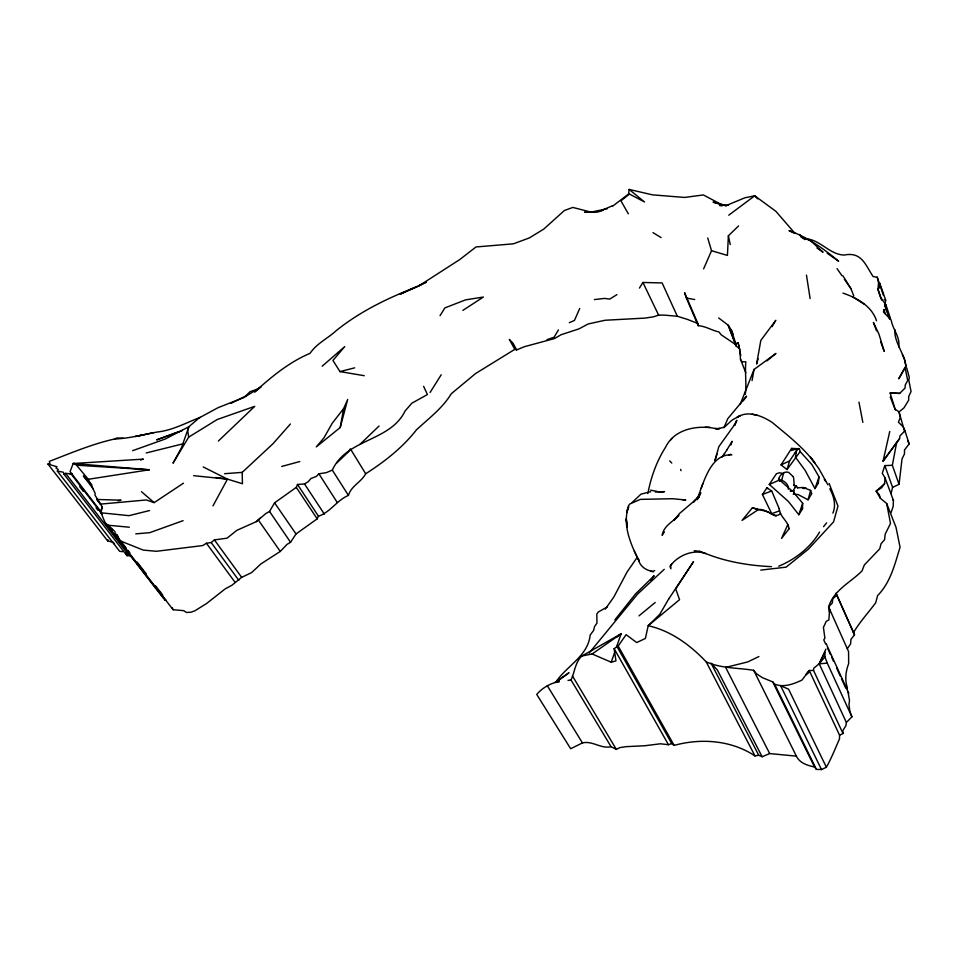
<?xml version="1.0" encoding="UTF-8"?>
<svg xmlns="http://www.w3.org/2000/svg" width="959" height="959" viewBox="0 0 959 959"><rect width="100%" height="100%" fill="white"/><g stroke="black" fill="none" stroke-linecap="round" stroke-linejoin="round"><path stroke-width="1.44" d="M738.418 347.817L736.164 346.043L728.217 325.221L718.675 317.956M781.933 473.255L779.439 472.763L776.442 473.734L769.286 484.439L788.406 501.485L798.823 514.743L802.539 508.797L802.671 503.259L794.028 492.962L793.812 490.744L790.444 490.756M839.581 735.193L842.997 733.527L813.52 670.413L809.24 670.533L839.581 735.193L839.497 738.909C835.277 748.416 831.453 758.257 826.382 767.248L821.491 769.562L816.409 769.382L814.527 767.008L772.75 681.885L762.393 677.677L756.531 673.793L753.69 670.305C737.807 667.764 721.48 668.507 706.256 661.938C690.408 645.179 671.072 630.842 648.2 625.712L645.395 638.454L636.716 642.554L626.107 634.678L618.183 646.042L614.144 648.656L615.954 660.895L611.243 662.213L592.099 653.966L581.861 656.004C574.992 662.489 574.909 671.899 571.001 679.955L611.063 746.677L616.349 749.411L619.802 747.624L626.107 746.653L644.939 745.73L660.439 743.788L668.471 744.723L671.732 743.597L674.141 745.407C700.969 737.962 731.441 740.216 754.997 755.932L758.725 755.236L762.129 756.735L769.693 753.57L796.39 756.148C799.734 763.196 807.49 765.45 814.527 767.008M842.997 733.527L842.889 730.578L845.922 725.591L846.377 722.475L851.904 716.829L827.293 663.172L824.896 656.891L825.052 652.216L819.214 663.76L813.783 668.171L813.52 670.413M794.256 485.877L793.644 477.81M738.562 225.94L728.384 235.794L727.425 255.418L711.53 250.719L707.718 238M891.067 493.477L892.589 487.352L899.051 484.343L892.349 465.307L884.821 465.606L882.28 473.302L885.061 477.894L884.618 483.624L876.154 491.104L880.362 498.26L886.679 503.523L890.515 523.434L885.169 534.211L884.582 539.725L881.045 543.753L879.739 548.836L864.359 564.935L862.045 570.893C850.417 582.628 833.839 589.869 828.612 606.939L829.703 609.552L828.852 619.898L826.19 621.408L823.433 627.39L824.896 638.262L823.745 639.869L825.579 643.885M745.311 394.353C746.737 383.336 744.783 372.703 745.826 361.759L741.93 361.795L740.516 359.397L739.821 350.095L738.106 342.747L735.781 343.634L731.417 330.172L728.217 325.221L736.164 346.043M804.541 238.623C820.125 239.067 828.972 254.495 844.184 255.07C861.769 251.378 865.509 265.223 873.146 276.588L877.233 277.211L878.576 282.797L879.823 283.325L879.523 287.52L877.953 289.342L880.65 297.458L885.876 304.734L890.396 318.184L889.652 318.772L884.737 305.106L885.876 304.734M778.516 479.872C779.211 475.4 783.707 470.857 788.61 472.331L793.105 476.575M878.576 282.797L877.953 289.342L881.633 300.083M892.349 465.307L896.653 442.555L899.542 438.671L899.962 435.842L904.984 430.843L903.294 426.959L898.427 422.188L900.273 417.609L899.003 411.819L895.035 409.169L890.264 397.002M885.193 303.727L885.66 300.179L879.823 283.325M819.01 477.162L818.315 483.072L814.97 488.622L805.164 470.413L795.407 457.119L796.186 452.768M612.369 206.389L628.613 193.97L629.14 189.438L652.504 194.845L684.642 197.446L703.355 194.941L721.036 204.327L726.454 205.813L713.076 202.157L721.036 204.327M889.844 319.347L886.488 309.661L883.886 309.613L883.467 312.035L891.199 320.054C892.577 329.225 900.489 337.256 898.691 346.894M894.831 329.548C894.004 342.459 904.457 353.392 905.967 366.23L898.715 378.805L905.02 367.513L907.705 380.471L905.236 385.038L905.056 388.071L899.674 393.406L890.12 393.01L895.37 409.925M847.205 688.874L847.384 687.639C844.567 679.871 845.802 671.156 848.655 663.568L848.571 651.581L828.612 606.939L832.304 603.007L832.844 598.62L836.979 595.251L835.888 593.249L854.505 634.774L850.993 639.329L850.585 643.909L847.336 648.656M796.198 452.756L796.677 450.167L799.303 448.788L800.369 451.845M788.286 489.222C789.197 484.906 785.097 481.826 781.669 480.111L779.979 481.07M752.084 380.591L754.038 369.479L775.927 353.451L766.948 360.872M340.217 427.522L343.622 408.618L347.685 399.459L340.217 427.522L316.302 446.894L323.938 437.879L332.222 423.255L343.622 408.618M118.137 500.79L121.05 500.202L96.871 499.447L102.265 506.748L101.007 512.801L105.178 522.799L115.224 535.733M899.542 438.671L883.059 461.183L889.76 431.442M647.84 493.525C651.017 477.019 656.639 461.231 665.678 447.026C674.668 428.517 698.416 424.645 716.589 428.781L715.438 428.553L719.694 428.541L717.104 428.937L724.536 427.091L732.005 420.138L740.348 415.535L736.896 417.537C747.648 409.793 762.717 416.002 772.582 422.739C787.411 435.122 803.043 447.218 814.754 462.753L810.487 457.251L818.83 468.603L827.917 484.81M697.181 499.375L702.851 483.576M797.409 487.831L803.366 487.46L810.619 490.409L808.053 499.807L798.104 494.556L793.692 494.245M782.16 478.373L783.791 472.667M758.113 358.798L756.615 364.024L760.823 340.397L775.795 320.306L772.079 326.635M781.669 480.111L781.921 479.248M799.303 448.788L791.631 448.392L781.058 464.911L787.027 469.55L789.593 460.931L795.131 452.744M716.924 454.158L714.934 460.728L718.83 446.678L734.702 424.513L734.402 425.041L736.836 420.306L734.81 425.412M730.974 444.928L732.089 441.26L727.006 449.747M832.891 513.149C836.32 505.129 833.803 496.139 829.811 488.826M802.671 503.259L798.823 514.743M809.24 670.533L808.449 672.906L805.716 674.8L809.24 670.533L801.952 680.087C793.608 684.007 783.947 687.771 774.644 684.187L772.75 681.885M114.529 544.065L113.294 542.374L107.636 540.852L107.983 539.785M218.376 441.02L254.722 406.352L217.202 419.527L188.683 437.136L173.028 463.185L181.467 447.757L188.863 426.755L199.184 417.896L218.161 407.635L242.651 397.997M149.496 510.548L129.033 515.666L101.007 512.801L100.503 511.938L102.265 506.748M611.243 662.213L614.995 651.401M616.409 647.337L621.096 633.815L581.861 656.004M701.221 488.215C706.112 474.621 714.035 453.499 731.825 454.914M891.091 512.574L893.177 506.376L893.428 500.502L885.061 477.894M814.97 488.622L819.046 476.887L811.889 464.588L800.381 451.869M698.943 496.618L698.488 497.841L700.753 492.698L698.883 496.33L693.657 501.965L699.531 495.072L697.337 498.201M130.472 555.381L127.008 555.693L64.001 474.237L63.402 472.248L57.324 471.037L58.175 469.43L55.982 468.016L57.001 466.757L47.95 464.06L107.636 540.852M754.038 369.479L740.252 404.195M723.961 427.762L727.737 418.723L746.534 396.151L743.189 400.874M105.178 522.799L114.888 531.574L115.272 533.947L117.274 534.822L119.599 540.624L143.275 550.106L156.485 551.281L202.709 545.563L206.413 543.262L211.172 542.53L214.396 539.905L227.055 538.179L236.813 530.351L256.425 521.6L265.691 513.628L269.551 511.459L274.586 502.816L296.283 487.388L297.506 484.451L304.506 483.947L308.043 481.85L311.004 478.481L316.302 476.443L318.891 473.806L326.348 472.631L332.317 470.126C346.726 438.263 389.989 441.955 405.106 410.979L411.819 403.224L427.414 394.545L423.626 386.345M703.606 268.88L711.53 250.719M579.716 308.462L574.453 320.45L569.334 322.68M787.83 524.525L781.561 538.407L789.017 528.829C788.202 520.821 779.679 516.817 779.199 508.749M825.867 649.183L819.214 663.76L846.377 722.475M779.523 481.022L779.811 479.884L778.648 478.505M119.599 540.624L173.111 609.72L183.756 610.667L186.454 612.465L191.009 612.226L194.953 610.751L206.533 603.547L225.137 588.922L231.922 585.242L241.668 577.342L251.582 572.631L260.884 563.94L280.268 551.449L286.957 544.436L290.565 542.303L295.995 533.959L317.177 518.855L318.46 516.218C330.268 512.334 336.825 500.286 348.441 495.395C351.15 485.865 361.363 482.101 365.691 473.758C384.607 461.663 402.708 447.505 416.398 429.884C428.865 418.292 442.219 408.534 451.341 393.681L475.532 373.578L514.791 349.364L516.685 349.891L524.441 346.678L554.554 338.539L561.075 334.727L578.996 328.865L588.167 323.962L605.093 320.258L644.784 318.112L653.355 316.866L658.605 315.115L664.443 315.127L677.342 316.266L687.555 319.443L697.864 323.483L698.212 325.688C705.62 326.156 711.71 330.399 718.854 331.898L721.324 334.895L736.164 344.916M628.265 507.563C622.295 525.724 631.142 545.132 639.221 561.303L634.283 551.065M212.982 505.884L227.475 479.128L242.435 483.732L242.207 472.379L273.075 443.645L290.397 423.998M793.297 494.388L794.028 492.962M853.414 632.76C859.684 621.971 868.267 612.789 875.711 602.779L877.581 595.635C890.683 582.257 894.771 564.336 900.069 547.229L895.994 527.234L886.679 503.523M796.665 450.179L795.191 452.636M808.053 499.807L811.817 493.525M558.438 329.908L554.11 337.208L546.918 339.702M628.828 506.808L626.623 512.394L628.433 505.801L629.847 503.966L640.42 499.363L672.667 498.728L685.805 499.999L682.556 499.723M697.229 499.699L698.572 497.493M722.606 456.448L727.27 449.375M790.24 491.092L792.913 491.02L794.963 487.795M440.049 315.667L444.844 307.923L465.583 299.867L483.396 297.038L462.861 310.38M639.449 288.072L642.926 282.473L662.13 282.941L677.342 316.266M430.1 392.471L441.2 374.789M779.152 508.546L771.755 491.152L767.02 487.723L762.417 494.472L771.156 512.562M769.238 484.511L779.811 479.884M819.573 532.089C810.463 547.625 795.011 559.469 778.744 566.218M636.836 557.886L627.078 571.996L613.772 597.121L605.285 609.085M787.027 469.55L800.142 451.605M883.059 461.183L896.653 442.555M884.618 483.624L881.549 487.819L876.154 491.104L879.295 494.736L880.362 498.26M670.94 439.725L671.911 438.419M650.801 580.219L654.17 575.724L635.613 593.837L614.839 619.922M723.218 455.621L724.453 453.991L722.079 456.963M904.984 430.843L909.144 443.933L904.505 449.987L904.481 453.895L902.035 458.882L899.051 484.343M589.138 653.043L637.579 594.101L664.239 569.322M771.515 566.661C749.279 565.606 726.514 561.914 705.884 553.607C693.009 548.944 677.713 555.465 669.969 566.337L670.88 568.831M767.068 511.638L752.407 507.802L742.05 520.413L758.101 509.756C766.721 507.563 774.201 520.078 780.662 513.413M823.577 526.659L826.598 522.895M824.896 656.891L819.214 663.76L827.293 663.172M73.843 463.281L76.516 465.187L88.288 479.284L149.352 469.778L73.196 463.509L70.079 471.624L100.791 511.435M671.72 564.108L670.641 565.366L670.797 567.68M795.179 487.556L796.282 486.381M256.425 521.6L260.357 517.944M555.681 682.329C566.457 665.87 588.035 656.232 590.157 635.086L593.609 630.411L594.568 626.551L596.966 623.122L596.822 613.976L598.344 611.962L607.479 606.807M359.865 444.473L379.057 426.012M336.717 463.005L348.297 452.001L350.371 448.836L365.691 473.758M664.443 531.873L662.154 535.35C663.616 525.628 673.026 521.9 678.828 515.307L674.201 520.198L679.619 513.389L695.551 499.843M632.197 502.444L640.924 494.173L647.361 492.518M322.176 366.194L344.749 346.595L332.941 360.44L339.989 371.601L364.252 375.7M254.83 391.835C271.541 376.767 289.115 362.142 310.057 353.332C316.734 343.382 327.534 338.635 336.106 330.747C360.284 311.219 388.395 297.805 417.201 286.633M638.946 615.882L655.189 602.48M899.686 411.399L903.989 407.863L908.688 400.119L908.688 396.535L911.05 391.524L908.808 380.232L909.288 377.426L906.663 367.776M254.77 391.931L260.98 386.909L243.394 397.829M629.14 189.438L644.52 201.965L629.416 194.066L620.929 200.851L628.337 213.833M616.385 637.363L621.096 633.815L592.099 653.966M728.744 215.188L754.745 195.804L775.867 211.316L794.999 233.397M555.968 682.209L569.023 672.739L556.532 681.417M559.325 681.166C550.79 683.419 542.398 687.495 536.752 694.46L570.665 748.727L582.425 742.925C592.506 740.432 600.969 749.147 611.063 746.677M100.923 504.074L146.343 499.963L154.159 502.624L183.481 483.18M616.913 294.629L609.78 299.064L604.554 298.417L594.376 299.568M231.083 403.307L245.552 396.139L249.903 391.752L258.762 388.695M64.001 474.237L65.608 473.362L71.026 473.854L101.93 513.916M200.251 417.357C186.094 422.751 172.68 430.351 157.216 432.029C143.035 434.679 129.021 438.491 114.529 439.006C92.124 444.029 70.618 453.163 49.293 461.399L49.976 463.808L47.95 464.06M654.673 570.557L653.187 571.3C646.57 571.037 639.126 565.906 638.49 558.941M728.588 455.237L730.686 454.218M758.905 656.543L747.708 661.938L725.651 667.404L769.693 753.57M789.593 460.931L781.058 464.911M417.273 286.645L400.251 294.149L426.359 282.09L418.592 286.07L459.733 259.577L476 246.966L513.377 243.838L529.308 237.94L543.789 229.081L564.36 210.524L572.835 207.42L591.008 212.143L598.872 211.555L603.067 210.285M612.345 205.813L598.872 211.555L584.534 212.275L591.008 212.143L607.119 208.786M114.529 439.006L116.986 437.963L123.184 438.215M779.727 510.835L771.252 513.772M726.778 205.322L744.831 197.806L754.745 195.804L757.754 198.933M771.659 490.984L762.417 494.472M132.654 450.67L165.236 439.03L188.863 426.755L187.688 430.567L188.683 437.136M179.093 431.646L156.629 439.869L182.426 430.459M183.109 520.653L149.736 532.665L135.77 533.863M140.565 460.044L143.359 459.121L73.196 463.509M792.913 491.02L793.812 490.744M791.079 450.514L798.32 448.5M281.706 466.458L299.771 461.543M339.989 371.601L354.662 367.836M146.224 452.972L183.121 443.777M658.953 492.327L664.551 491.631L655.381 492.063M144.066 434.715L135.543 436.453L153.692 432.617M554.746 682.544L559.181 681.837M568.04 680.422L571.001 679.955M72.177 473.53L69.851 473.878L71.026 473.854M803.426 488.551L805.968 488.251M760.787 570.09L786.092 567.165L808.353 549.195L833.563 521.876L837.986 506.088L829.127 483.492M649.063 491.991L650.693 491.811M224.598 473.698L242.207 472.379M129.345 527.21L107.744 525.196L109.242 528.493L164.972 600.214L166.075 600.142M728.516 205.082L719.61 205.466L722.343 205.706M803.498 488.143L805.5 488.107M803.007 488.191L805.752 488.179M709.864 427.258L705.261 427.175M890.12 393.01L899.674 393.406M803.21 487.795L804.865 487.891M76.516 465.187L149.352 469.778M122.656 551.641L119.695 551.353L57.324 471.037M193.61 475.676L227.475 479.128L203.224 466.949M694.208 550.718L699.567 551.329L705.884 553.607M628.613 193.97L629.416 194.066M657.371 491.476L650.514 490.145M215.727 477.486L227.475 479.128M697.864 323.483L684.57 292.699L686.368 298.033L694.64 299.544M796.258 485.829L797.72 487.807M796.162 485.805L794.292 485.338M757.274 415.415L752.084 414.228M650.634 571.156L653.355 571.9M752.407 507.802L757.035 509.313M827.197 253.224L838.657 261.244C823.685 248.741 807.466 237.113 789.017 230.628L794.831 233.433M885.66 300.179L884.306 299.604M164.66 598.344L163.641 598.068L137.149 563.964M799.614 234.487L801.292 237.053L810.535 240.685L823.038 252.241L816.996 248.021M842.949 293.106C856.771 297.781 871.887 306.089 876.526 320.821M767.428 511.758L768.95 512.37M109.242 528.493L112.635 529.871L107.744 525.196M757.13 509.349L758.101 509.756M699.567 551.329L701.82 552.276M771.887 514.132L776.095 516.254M811.47 493.334L810.619 490.409M652.983 232.629L661.087 237.556M769.801 512.837L770.832 513.544M853.282 297.242L863.927 304.003M801.292 237.053L804.913 239.582M791.631 448.392L792.829 449.291M779.871 480.255L791.75 490.636M141.441 491.679L154.159 502.624M669.706 460.883L671.803 463.065M125.713 552.732L127.008 555.693M115.092 534.631L119.683 540.528M137.125 562.945L142.627 570.03M158.235 590.085L162.826 595.983M117.046 538.083L135.315 561.602M96.871 499.447L100.647 504.314L95.013 495.18L95.109 493.154L88.288 479.284M100.503 511.938L102.325 514.288M115.272 533.947L126.204 548.033M128.026 550.37L129.849 552.72M137.125 562.106L146.236 573.842M155.346 585.577L162.634 594.964M79.801 486.764L83.421 491.452M96.08 507.862L97.89 510.212M65.608 473.362L129.369 555.908M92.016 485.038L83.337 475.916L93.335 488.934M206.413 543.262L234.991 582.221M801.952 507.994L802.539 508.797M211.172 542.53L238.827 580.363M214.396 539.905L241.668 577.342M848.056 692.29L849.518 700.538L848.955 704.421L849.866 711.338L851.904 716.829M258.355 520.018L280.268 551.449M837.051 268.628L841.954 275.701M844.399 279.237L850.933 288.671L853.762 295.863M274.586 502.816L295.995 533.959M892.589 499.267L893.428 500.502M269.551 511.459L290.565 542.303M296.283 487.388L317.177 518.855M297.506 484.451L318.46 516.218M304.506 483.947L324.37 514.156M824.308 479.404L825.627 481.466M318.891 473.806L337.148 502.336M332.317 470.126L348.441 495.395M842.997 275.904L850.933 288.671M547.277 685.685L582.425 742.925M767.02 487.723L767.596 488.682M572.427 675.927L616.349 749.411M614.144 648.656L668.471 744.723M618.183 646.042L674.141 745.407M616.877 646.342L671.732 743.597M516.685 349.891L513.053 343.298L509.325 339.414L514.791 349.364M817.787 482.089L818.315 483.072M788.646 528.121L789.017 528.829M758.725 755.236L711.027 663.137L717.32 669.933L762.129 756.735M706.256 661.938L754.997 755.932M753.69 670.305L796.39 756.148M774.644 684.187L816.409 769.382M821.491 769.562L780.626 685.733L788.586 689.185L826.382 767.248M642.926 282.473L658.605 315.115M902.383 354.53L904.409 358.762L905.967 366.23M826.167 643.681L848.823 693.369M827.413 647.9L830.458 654.589M831.681 657.263L833.515 661.278M836.572 667.955L840.228 675.987M841.451 678.66L845.718 688.023M836.979 595.251L854.505 634.774M907.837 440.984L909.144 443.933M172.272 607.826L173.111 609.72M686.368 298.033L698.212 325.688M793.153 476.695L793.417 477.306M731.417 330.172L733.036 334.247M740.516 359.397L745.826 372.811M884.737 305.106L886.488 309.661M876.502 330.735L873.397 322.464L878.971 334.176L884.246 351.378L880.626 341.74M680.59 469.395L681.058 470.665M884.821 465.606L892.589 487.352M739.821 350.095L738.106 342.747M883.886 309.613L885.325 313.773M877.233 277.211L883.407 295.252M739.593 351.234L740.875 355.345M899.003 411.819L904.601 431.454M728.384 235.794L730.243 244.557M164.804 599.363L164.972 600.214M858.976 402.181L862.848 422.404M793.944 484.822L794.076 485.542M806.459 275.125L810.115 298.525M828.612 606.939L829.355 612.07M668.639 599.099L659.78 614.311L648.2 625.712L679.547 599.675L675.711 588.862L693.513 561.65L668.639 599.099M627.27 526.947L626.251 519.023L627.27 526.947"/></g></svg>
